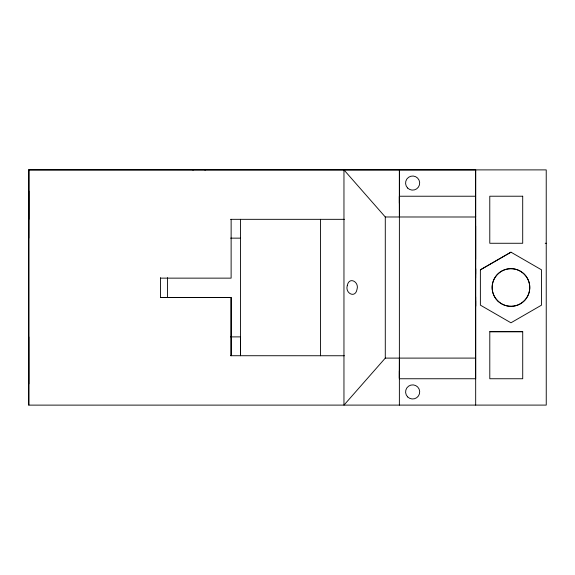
<?xml version="1.0" encoding="UTF-8"?>
<svg xmlns="http://www.w3.org/2000/svg" width="575" height="575" viewBox="0 0 575 575"><rect width="100%" height="100%" fill="white"/><g stroke="black" fill="none" stroke-linecap="round" stroke-linejoin="round"><path stroke-width="0.86" d="M28.772 336.914L28.815 383.942M28.815 405.102L28.815 169.869L475.662 169.884L475.676 378.745L399.309 378.753L399.388 358.11M160.533 297.483L231.114 297.483L231.107 355.76L231.114 297.491L160.533 297.491L160.54 277.696M231.136 219.355L231.121 278.142L160.533 278.142M320.44 355.76L320.44 219.334M385.286 358.11L385.286 216.983L343.965 169.912L343.958 405.123L385.286 358.11L475.654 358.096M399.33 203.234L399.338 197.103M399.373 405.123L399.388 169.92L399.381 196.485M475.662 296.887L475.662 306.295L475.654 300.79M475.654 278.07L475.654 268.669L475.654 274.174M475.662 259.26L475.662 226.104M480.377 269.833L510.952 252.181L541.528 269.84L541.528 305.145L510.952 322.798L480.377 305.138L480.377 269.833L510.952 252.181M475.647 196.226L399.302 196.233M192.711 169.92L193.365 169.92M205.433 169.92L204.772 169.92M28.829 169.912L546.228 169.891L546.25 405.095L28.772 405.123L28.764 169.912L28.757 238.151M385.286 216.983L475.827 216.998M230.575 219.327L344.368 219.334M230.661 238.143L240.451 238.143L240.436 355.745L240.458 336.885L230.676 336.893M545.215 243.261L546.236 243.261M489.792 331.703L522.718 331.696L522.718 378.745L489.792 378.745L489.792 331.71L522.718 331.696M230.625 355.724L344.368 355.752M240.443 219.312L240.451 238.143M399.338 196.226L399.395 216.983M399.33 370.868L399.338 377.876M28.815 191.072L28.822 219.327M475.662 169.891L475.647 216.804M475.647 218.593L475.683 405.095M167.526 277.646L167.533 297.397M347.278 285.66C344.863 293.192 355.379 298.842 357.018 289.311C359.425 281.786 348.917 276.137 347.278 285.66M522.704 196.219L489.778 196.219L489.785 243.268L522.704 243.268L522.704 196.219M497.648 300.797A18.817 18.817 0 0 0 529.129 292.359A18.817 18.817 0 0 0 506.079 269.316A18.817 18.817 0 0 0 497.648 300.797A18.817 18.817 0 0 0 529.137 292.359A18.817 18.817 0 0 0 506.086 269.316A18.817 18.817 0 0 0 497.655 300.797M407.661 396.923A7.058 7.058 0 0 0 419.47 393.76A7.058 7.058 0 0 0 410.823 385.113A7.058 7.058 0 0 0 407.661 396.923M407.639 188.054A7.058 7.058 0 0 0 419.448 184.891A7.058 7.058 0 0 0 410.802 176.252A7.058 7.058 0 0 0 407.639 188.054"/></g></svg>
